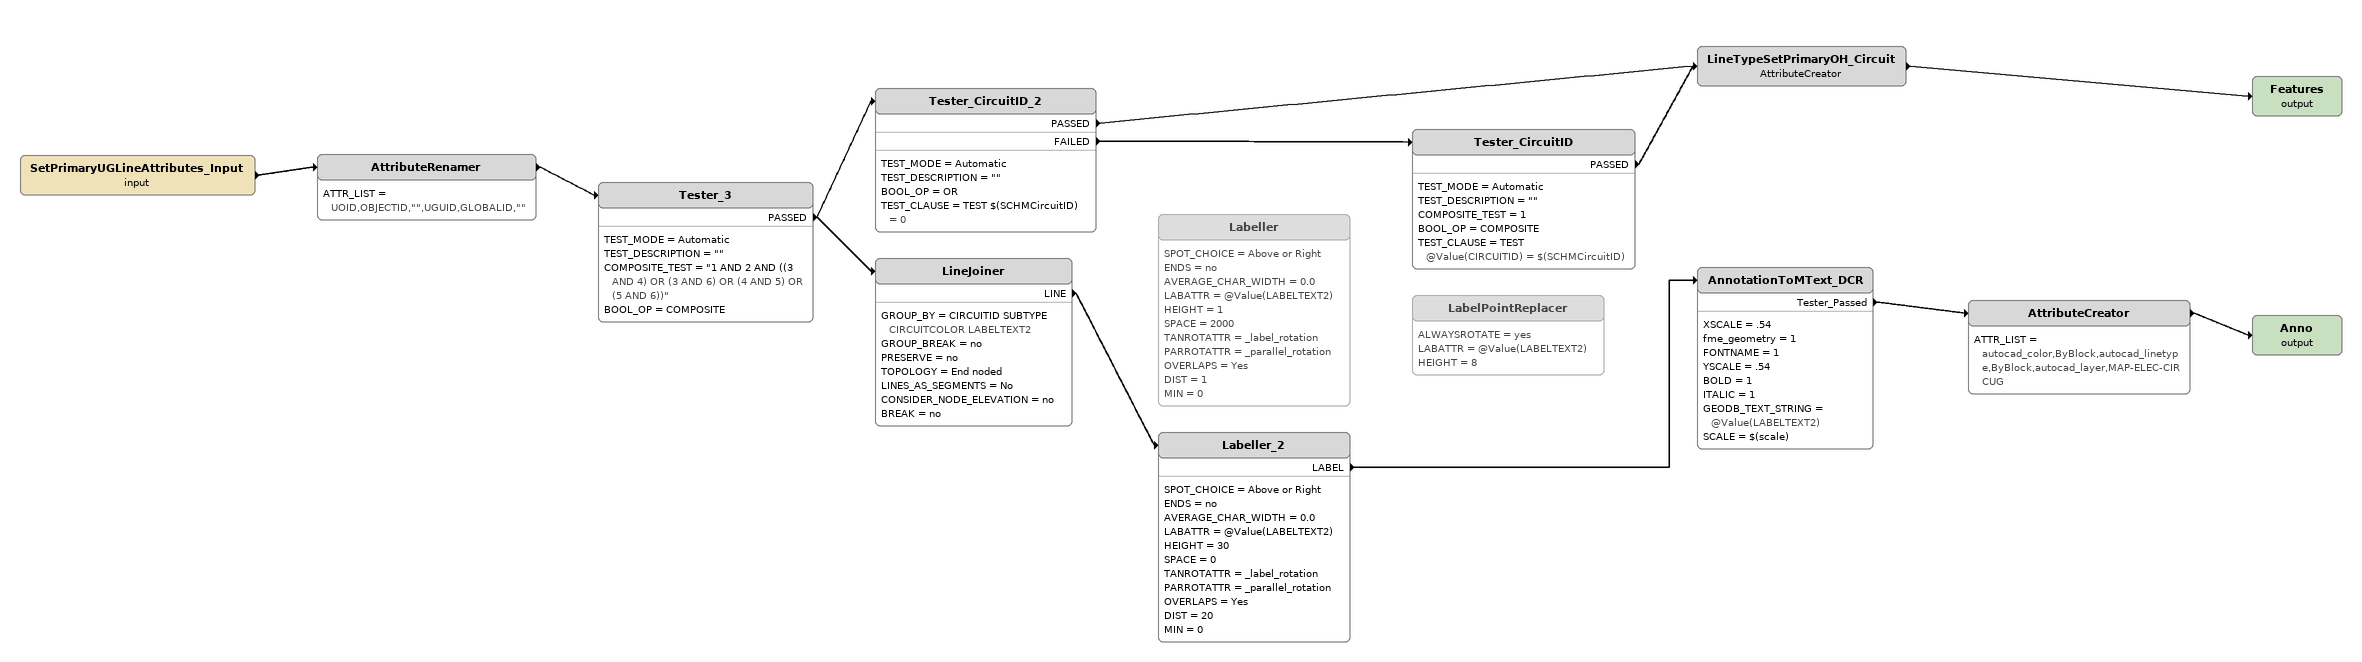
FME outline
SetPrimaryUGLineAttributes_Input (input)
    -> AttributeRenamer
AttributeRenamer
    ATTR_LIST = UOID,OBJECTID,"",UGUID,GLOBALID,""
    -> Tester_3
Tester_3
    TEST_MODE = Automatic
    TEST_DESCRIPTION = ""
    COMPOSITE_TEST = "1 AND 2 AND ((3 AND 4) OR (3 AND 6) OR (4 AND 5) OR (5 AND 6))"
    BOOL_OP = COMPOSITE
    PASSED -> LineJoiner
    PASSED -> Tester_CircuitID_2
Tester_CircuitID_2
    TEST_MODE = Automatic
    TEST_DESCRIPTION = ""
    BOOL_OP = OR
    TEST_CLAUSE = TEST $(SCHMCircuitID) = 0
    PASSED -> LineTypeSetPrimaryOH_Circuit
    FAILED -> Tester_CircuitID
Tester_CircuitID
    TEST_MODE = Automatic
    TEST_DESCRIPTION = ""
    COMPOSITE_TEST = 1
    BOOL_OP = COMPOSITE
    TEST_CLAUSE = TEST @Value(CIRCUITID) = $(SCHMCircuitID)
    PASSED -> LineTypeSetPrimaryOH_Circuit
LineTypeSetPrimaryOH_Circuit: AttributeCreator
    -> Features (output)
Features (output)
LineJoiner
    GROUP_BY = CIRCUITID SUBTYPE CIRCUITCOLOR LABELTEXT2
    GROUP_BREAK = no
    PRESERVE = no
    TOPOLOGY = End noded
    LINES_AS_SEGMENTS = No
    CONSIDER_NODE_ELEVATION = no
    BREAK = no
    LINE -> Labeller_2
Labeller_2
    SPOT_CHOICE = Above or Right
    ENDS = no
    AVERAGE_CHAR_WIDTH = 0.0
    LABATTR = @Value(LABELTEXT2)
    HEIGHT = 30
    SPACE = 0
    TANROTATTR = _label_rotation
    PARROTATTR = _parallel_rotation
    OVERLAPS = Yes
    DIST = 20
    MIN = 0
    LABEL -> AnnotationToMText_DCR
AnnotationToMText_DCR
    XSCALE = .54
    fme_geometry = 1
    FONTNAME = 1
    YSCALE = .54
    BOLD = 1
    ITALIC = 1
    GEODB_TEXT_STRING = @Value(LABELTEXT2)
    SCALE = $(scale)
    Tester_Passed -> AttributeCreator
AttributeCreator
    ATTR_LIST = autocad_color,ByBlock,autocad_linetype,ByBlock,autocad_layer,MAP-ELEC-CIRCUG
    -> Anno (output)
Anno (output)
Labeller [off]
    SPOT_CHOICE = Above or Right
    ENDS = no
    AVERAGE_CHAR_WIDTH = 0.0
    LABATTR = @Value(LABELTEXT2)
    HEIGHT = 1
    SPACE = 2000
    TANROTATTR = _label_rotation
    PARROTATTR = _parallel_rotation
    OVERLAPS = Yes
    DIST = 1
    MIN = 0
LabelPointReplacer [off]
    ALWAYSROTATE = yes
    LABATTR = @Value(LABELTEXT2)
    HEIGHT = 8
